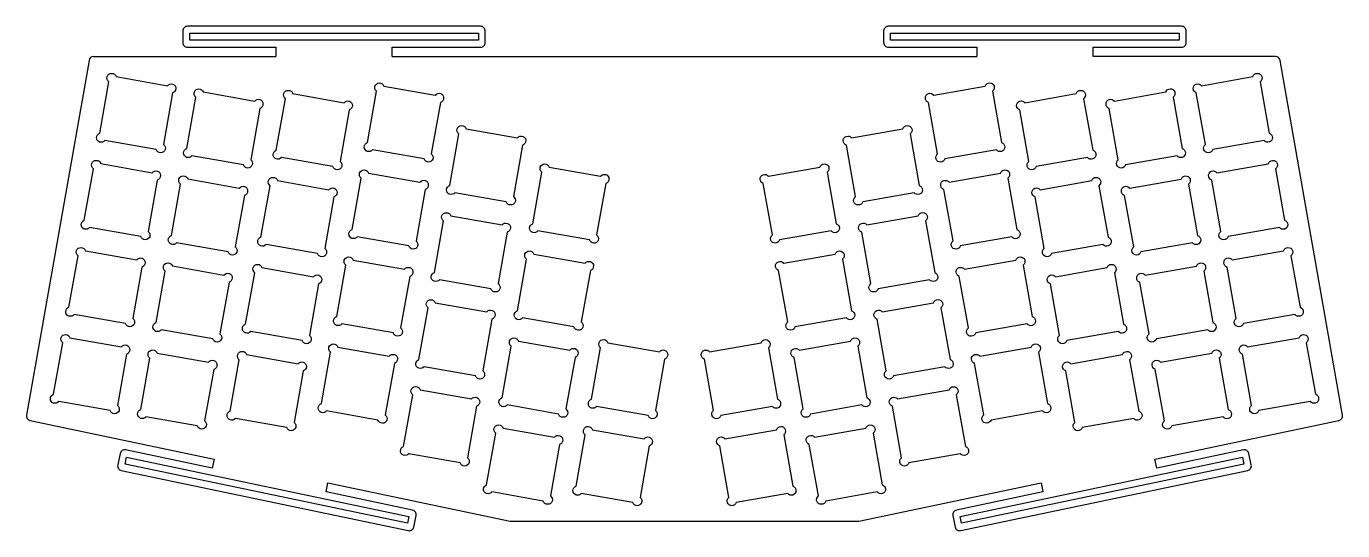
# Model space of a CAD drawing. Header units: millimetres. Extents: x 72 to 355, y -112 to -3.
import ezdxf

# ---------------------------------------------------------------- set-up
doc = ezdxf.new("R2010")
doc.units = ezdxf.units.MM

msp = doc.modelspace()

# ---------------------------------------------------------------- linework, layer by layer
for p, q in [((86.58, -9.66), (125.74, -9.66)), ((150.74, -9.66), (276.32, -9.66))]:
    msp.add_line(p, q)
for points in [[(93.46, -94.27, 0.414214), (92.28, -95.04), (91.76, -97.49, 0.414214), (92.54, -98.67), (154.2, -111.6, 0.414214), (155.38, -110.83), (155.89, -108.38, 0.414214), (155.12, -107.2), (136.53, -103.3), (136.94, -101.34), (176.08, -109.55), (250.98, -109.55), (290.13, -101.34), (290.54, -103.3), (271.94, -107.2, 0.414214), (271.17, -108.38), (271.68, -110.83, 0.414214), (272.87, -111.6), (334.53, -98.68, 0.414214), (335.3, -97.49), (334.79, -95.04, 0.414214), (333.6, -94.27), (315.01, -98.17), (314.6, -96.21), (354.14, -87.92, 0.404826), (354.92, -86.77), (341.47, -10.49, 0.363976), (340.48, -9.66), (301.32, -9.66), (301.32, -7.66), (320.32, -7.66, 0.414214), (321.32, -6.66), (321.32, -4.16, 0.414214), (320.32, -3.16), (257.32, -3.16, 0.414214), (256.32, -4.16), (256.32, -6.66, 0.414214), (257.32, -7.66), (276.32, -7.66), (276.32, -9.66)], [(169.74, -7.66, 0.414214), (170.74, -6.66), (170.74, -4.16, 0.414214), (169.74, -3.16), (106.74, -3.16, 0.414214), (105.74, -4.16), (105.74, -6.66, 0.414214), (106.74, -7.66), (125.74, -7.66), (125.74, -9.66)], [(150.74, -9.66), (150.74, -7.66), (169.74, -7.66, 0.414214)], [(86.58, -9.66, 0.363972), (85.6, -10.49), (72.15, -86.77, 0.404829), (72.93, -87.92), (112.47, -96.21), (112.06, -98.17), (93.46, -94.27, 0.414214)]]:
    msp.add_lwpolyline(points, format="xyb")
for points in [[(107.24, -4.66), (169.24, -4.66), (169.24, -6.16), (107.24, -6.16)], [(257.82, -4.66), (319.82, -4.66), (319.82, -6.16), (257.82, -6.16)], [(93.64, -95.84), (154.32, -108.56), (154.02, -110.03), (93.34, -97.31)], [(273.05, -110.03), (272.74, -108.56), (333.42, -95.84), (333.73, -97.31)]]:
    msp.add_lwpolyline(points, close=True)
for points in [[(100.05, -29.66), (88.99, -27.71, -1.350577), (87.89, -26.14), (89.84, -15.08, -1.350577), (91.41, -13.98), (102.47, -15.93, -1.350577), (103.57, -17.5), (101.62, -28.56, -1.350577)], [(338.08, -27.71), (327.01, -29.66, -1.350577), (325.44, -28.57), (323.49, -17.5, -1.350577), (324.59, -15.94), (335.65, -13.98, -1.350577), (337.22, -15.08), (339.17, -26.15, -1.350577)], [(118.77, -32.96), (107.7, -31.01, -1.350577), (106.6, -29.44), (108.56, -18.38, -1.350577), (110.12, -17.28), (121.19, -19.23, -1.350577), (122.28, -20.8), (120.33, -31.86, -1.350577)], [(138, -33.31), (126.93, -31.36, -1.350577), (125.84, -29.79), (127.79, -18.72, -1.350577), (129.35, -17.63), (140.42, -19.58, -1.350577), (141.52, -21.14), (139.56, -32.21, -1.350577)], [(157.58, -31.68), (146.51, -29.73, -1.350577), (145.42, -28.16), (147.37, -17.1, -1.350577), (148.93, -16), (160, -17.95, -1.350577), (161.1, -19.52), (159.14, -30.58, -1.350577)], [(280.55, -29.73), (269.49, -31.68, -1.350577), (267.92, -30.59), (265.97, -19.52, -1.350577), (267.07, -17.95), (278.13, -16, -1.350577), (279.7, -17.1), (281.65, -28.16, -1.350577)], [(300.13, -31.36), (289.07, -33.31, -1.350577), (287.5, -32.21), (285.55, -21.15, -1.350577), (286.65, -19.58), (297.71, -17.63, -1.350577), (299.28, -18.73), (301.23, -29.79, -1.350577)], [(319.36, -31.01), (308.3, -32.96, -1.350577), (306.73, -31.87), (304.78, -20.8, -1.350577), (305.88, -19.23), (316.94, -17.28, -1.350577), (318.51, -18.38), (320.46, -29.45, -1.350577)], [(175.25, -40.89), (164.18, -38.94, -1.350577), (163.09, -37.37), (165.04, -26.31, -1.350577), (166.6, -25.21), (177.67, -27.16, -1.350577), (178.76, -28.73), (176.81, -39.79, -1.350577)], [(262.88, -38.94), (251.82, -40.89, -1.350577), (250.25, -39.79), (248.3, -28.73, -1.350577), (249.4, -27.16), (260.46, -25.21, -1.350577), (262.03, -26.31), (263.98, -37.37, -1.350577)], [(96.75, -48.37), (85.69, -46.42, -1.350577), (84.59, -44.86), (86.54, -33.79, -1.350577), (88.11, -32.69), (99.18, -34.65, -1.350577), (100.27, -36.21), (98.32, -47.28, -1.350577)], [(193.09, -49.11), (182.03, -47.16, -1.350577), (180.93, -45.6), (182.88, -34.53, -1.350577), (184.45, -33.43), (195.51, -35.38, -1.350577), (196.61, -36.95), (194.66, -48.02, -1.350577)], [(245.04, -47.16), (233.97, -49.11, -1.350577), (232.41, -48.02), (230.46, -36.95, -1.350577), (231.55, -35.39), (242.62, -33.43, -1.350577), (244.19, -34.53), (246.14, -45.6, -1.350577)], [(341.37, -46.42), (330.31, -48.38, -1.350577), (328.74, -47.28), (326.79, -36.21, -1.350577), (327.89, -34.65), (338.95, -32.7, -1.350577), (340.52, -33.79), (342.47, -44.86, -1.350577)], [(115.47, -51.67), (104.4, -49.72, -1.350577), (103.31, -48.15), (105.26, -37.09, -1.350577), (106.82, -35.99), (117.89, -37.94, -1.350577), (118.98, -39.51), (117.03, -50.58, -1.350577)], [(134.7, -52.02), (123.63, -50.07, -1.350577), (122.54, -48.5), (124.49, -37.44, -1.350577), (126.06, -36.34), (137.12, -38.29, -1.350577), (138.22, -39.86), (136.27, -50.92, -1.350577)], [(154.28, -50.39), (143.21, -48.44, -1.350577), (142.12, -46.87), (144.07, -35.81, -1.350577), (145.63, -34.71), (156.7, -36.66, -1.350577), (157.8, -38.23), (155.85, -49.3, -1.350577)], [(283.85, -48.44), (272.79, -50.39, -1.350577), (271.22, -49.3), (269.27, -38.23, -1.350577), (270.37, -36.67), (281.43, -34.71, -1.350577), (283, -35.81), (284.95, -46.88, -1.350577)], [(303.43, -50.07), (292.37, -52.02, -1.350577), (290.8, -50.92), (288.85, -39.86, -1.350577), (289.95, -38.29), (301.01, -36.34, -1.350577), (302.58, -37.44), (304.53, -48.5, -1.350577)], [(322.66, -49.72), (311.6, -51.67, -1.350577), (310.03, -50.58), (308.08, -39.51, -1.350577), (309.18, -37.95), (320.24, -36, -1.350577), (321.81, -37.09), (323.76, -48.16, -1.350577)], [(171.95, -59.6), (160.88, -57.65, -1.350577), (159.79, -56.08), (161.74, -45.02, -1.350577), (163.3, -43.92), (174.37, -45.87, -1.350577), (175.47, -47.44), (173.51, -58.5, -1.350577)], [(266.18, -57.65), (255.12, -59.6, -1.350577), (253.55, -58.5), (251.6, -47.44, -1.350577), (252.7, -45.87), (263.76, -43.92, -1.350577), (265.33, -45.02), (267.28, -56.08, -1.350577)], [(93.46, -67.08), (82.39, -65.13, -1.350577), (81.29, -63.57), (83.25, -52.5, -1.350577), (84.81, -51.41), (95.88, -53.36, -1.350577), (96.97, -54.92), (95.02, -65.99, -1.350577)], [(344.67, -65.14), (333.61, -67.09, -1.350577), (332.04, -65.99), (330.09, -54.93, -1.350577), (331.19, -53.36), (342.25, -51.41, -1.350577), (343.82, -52.5), (345.77, -63.57, -1.350577)], [(150.98, -69.1), (139.91, -67.15, -1.350577), (138.82, -65.59), (140.77, -54.52, -1.350577), (142.34, -53.43), (153.4, -55.38, -1.350577), (154.5, -56.94), (152.55, -68.01, -1.350577)], [(189.79, -67.82), (178.73, -65.87, -1.350577), (177.63, -64.31), (179.58, -53.24, -1.350577), (181.15, -52.15), (192.21, -54.1, -1.350577), (193.31, -55.66), (191.36, -66.73, -1.350577)], [(248.34, -65.87), (237.27, -67.82, -1.350577), (235.71, -66.73), (233.76, -55.66, -1.350577), (234.85, -54.1), (245.92, -52.15, -1.350577), (247.48, -53.24), (249.44, -64.31, -1.350577)], [(287.15, -67.15), (276.09, -69.11, -1.350577), (274.52, -68.01), (272.57, -56.94, -1.350577), (273.67, -55.38), (284.73, -53.43, -1.350577), (286.3, -54.52), (288.25, -65.59, -1.350577)], [(112.17, -70.38), (101.1, -68.43, -1.350577), (100.01, -66.87), (101.96, -55.8, -1.350577), (103.52, -54.7), (114.59, -56.66, -1.350577), (115.68, -58.22), (113.73, -69.29, -1.350577)], [(131.4, -70.73), (120.34, -68.78, -1.350577), (119.24, -67.21), (121.19, -56.15, -1.350577), (122.76, -55.05), (133.82, -57, -1.350577), (134.92, -58.57), (132.97, -69.63, -1.350577)], [(306.73, -68.78), (295.67, -70.73, -1.350577), (294.1, -69.63), (292.15, -58.57, -1.350577), (293.24, -57), (304.31, -55.05, -1.350577), (305.88, -56.15), (307.83, -67.21, -1.350577)], [(325.96, -68.43), (314.9, -70.39, -1.350577), (313.33, -69.29), (311.38, -58.22, -1.350577), (312.48, -56.66), (323.54, -54.71, -1.350577), (325.11, -55.8), (327.06, -66.87, -1.350577)], [(168.65, -78.31), (157.58, -76.36, -1.350577), (156.49, -74.79), (158.44, -63.73, -1.350577), (160, -62.63), (171.07, -64.58, -1.350577), (172.17, -66.15), (170.22, -77.22, -1.350577)], [(269.48, -76.36), (258.42, -78.31, -1.350577), (256.85, -77.22), (254.9, -66.15, -1.350577), (256, -64.58), (267.06, -62.63, -1.350577), (268.63, -63.73), (270.58, -74.8, -1.350577)], [(90.16, -85.8), (79.09, -83.85, -1.350577), (78, -82.28), (79.95, -71.21, -1.350577), (81.51, -70.12), (92.58, -72.07, -1.350577), (93.67, -73.63), (91.72, -84.7, -1.350577)], [(186.49, -86.54), (175.43, -84.58, -1.350577), (174.33, -83.02), (176.28, -71.95, -1.350577), (177.85, -70.86), (188.91, -72.81, -1.350577), (190.01, -74.37), (188.06, -85.44, -1.350577)], [(205.72, -86.87), (194.66, -84.92, -1.350577), (193.56, -83.36), (195.51, -72.29, -1.350577), (197.08, -71.2), (208.14, -73.15, -1.350577), (209.24, -74.71), (207.29, -85.78, -1.350577)], [(232.41, -84.92), (221.34, -86.88, -1.350577), (219.78, -85.78), (217.83, -74.71, -1.350577), (218.92, -73.15), (229.99, -71.2, -1.350577), (231.55, -72.29), (233.5, -83.36, -1.350577)], [(251.64, -84.59), (240.57, -86.54, -1.350577), (239.01, -85.44), (237.06, -74.37, -1.350577), (238.15, -72.81), (249.22, -70.86, -1.350577), (250.78, -71.95), (252.73, -83.02, -1.350577)], [(347.97, -83.85), (336.91, -85.8, -1.350577), (335.34, -84.7), (333.39, -73.64, -1.350577), (334.49, -72.07), (345.55, -70.12, -1.350577), (347.12, -71.22), (349.07, -82.28, -1.350577)], [(108.87, -89.1), (97.8, -87.14, -1.350577), (96.71, -85.58), (98.66, -74.51, -1.350577), (100.22, -73.42), (111.29, -75.37, -1.350577), (112.39, -76.93), (110.43, -88, -1.350577)], [(128.1, -89.44), (117.04, -87.49, -1.350577), (115.94, -85.92), (117.89, -74.86, -1.350577), (119.46, -73.76), (130.52, -75.71, -1.350577), (131.62, -77.28), (129.67, -88.34, -1.350577)], [(147.68, -87.82), (136.62, -85.86, -1.350577), (135.52, -84.3), (137.47, -73.23, -1.350577), (139.04, -72.14), (150.1, -74.09, -1.350577), (151.2, -75.65), (149.25, -86.72, -1.350577)], [(290.45, -85.87), (279.38, -87.82, -1.350577), (277.82, -86.72), (275.87, -75.66, -1.350577), (276.96, -74.09), (288.03, -72.14, -1.350577), (289.6, -73.23), (291.55, -84.3, -1.350577)], [(310.03, -87.49), (298.96, -89.44, -1.350577), (297.4, -88.34), (295.45, -77.28, -1.350577), (296.54, -75.71), (307.61, -73.76, -1.350577), (309.17, -74.86), (311.13, -85.92, -1.350577)], [(329.26, -87.15), (318.2, -89.1, -1.350577), (316.63, -88), (314.68, -76.94, -1.350577), (315.78, -75.37), (326.84, -73.42, -1.350577), (328.41, -74.52), (330.36, -85.58, -1.350577)], [(165.35, -97.02), (154.28, -95.07, -1.350577), (153.19, -93.51), (155.14, -82.44, -1.350577), (156.71, -81.34), (167.77, -83.3, -1.350577), (168.87, -84.86), (166.92, -95.93, -1.350577)], [(272.78, -95.07), (261.72, -97.02, -1.350577), (260.15, -95.93), (258.2, -84.86, -1.350577), (259.29, -83.3), (270.36, -81.35, -1.350577), (271.93, -82.44), (273.88, -93.51, -1.350577)], [(183.19, -105.25), (172.13, -103.3, -1.350577), (171.03, -101.73), (172.98, -90.67, -1.350577), (174.55, -89.57), (185.61, -91.52, -1.350577), (186.71, -93.09), (184.76, -104.15, -1.350577)], [(202.42, -105.57), (191.36, -103.62, -1.350577), (190.26, -102.06), (192.21, -90.99, -1.350577), (193.78, -89.9), (204.84, -91.85, -1.350577), (205.94, -93.41), (203.99, -104.48, -1.350577)], [(235.7, -103.62), (224.64, -105.58, -1.350577), (223.07, -104.48), (221.12, -93.41, -1.350577), (222.22, -91.85), (233.28, -89.9, -1.350577), (234.85, -90.99), (236.8, -102.06, -1.350577)], [(254.94, -103.3), (243.87, -105.25, -1.350577), (242.31, -104.15), (240.35, -93.09, -1.350577), (241.45, -91.52), (252.52, -89.57, -1.350577), (254.08, -90.67), (256.03, -101.73, -1.350577)]]:
    msp.add_lwpolyline(points, format="xyb", close=True)

doc.saveas('drawing.dxf')
